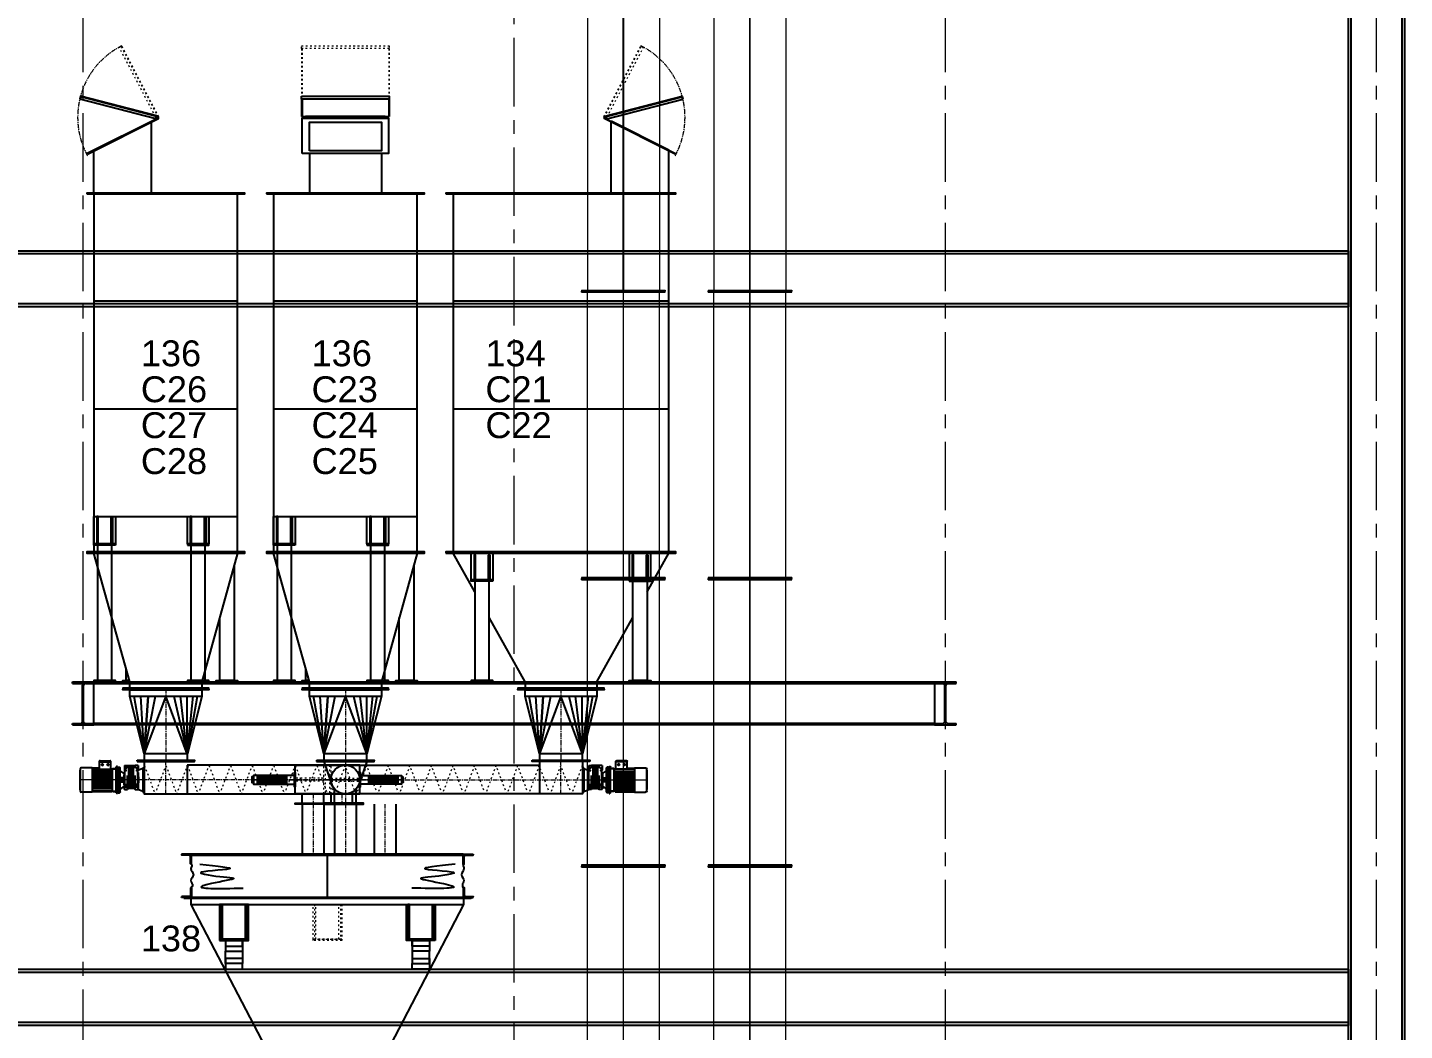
# Model space of a CAD drawing. Header units: millimetres. Extents: x 3220 to 226993, y 817 to 176024.
# Drawn here: x 126017 to 135599, y 156518 to 163496 of the extents above; entities that cross this region are included whole.
import ezdxf

# ---------------------------------------------------------------- set-up
doc = ezdxf.new("R2010")
doc.units = ezdxf.units.MM
for name, pattern in [('ACAD_ISO03W100', [30, 12, -18]), ('AXES', [50.8, 31.75, -6.35, 6.35, -6.35]), ('CENTER', [10.16, 6.35, -1.27, 1.27, -1.27]), ('DASHED2', [9.525, 6.35, -3.175])]:
    doc.linetypes.add(name, pattern=pattern)
for name, color, linetype, lineweight in [('Axe', 1, 'AXES', 9), ('Cache', 3, 'ACAD_ISO03W100', 13), ('DESSIN', 7, 'Continuous', 25), ('RAHMEN025', 7, 'Continuous', 50)]:
    doc.layers.add(name, color=color, linetype=linetype, lineweight=lineweight)
for name, color, linetype in [('D3', 7, 'Continuous'), ('Repère', 76, 'Continuous'), ('TB', 7, 'Continuous')]:
    doc.layers.add(name, color=color, linetype=linetype)
doc.layers.add('Sichtbare Kanten(DIN)', color=7, linetype='Continuous', lineweight=50, true_color=0x3f3f3f)
doc.styles.get("Standard").update_dxf_attribs({"font": 'arial.ttf'})

# ---------------------------------------------------------------- blocks, each defined once
blk = doc.blocks.new('section 4-3')
for points in [[(15195, 31980), (15195, 10020), (14805, 10020), (14805, 31980)], [(14824, 10020), (14824, 31980), (15176, 31980), (15176, 10020)], [(14805, 25610), (195, 25610), (195, 26000), (14805, 26000)], [(195, 25981), (14805, 25981), (14805, 25629), (195, 25629)], [(6075, 23000), (11925, 23000), (11925, 22700), (6075, 22700)], [(11925, 22710.7), (6075, 22710.7), (6075, 22989.3), (11925, 22989.3)], [(14805, 20610), (195, 20610), (195, 21000), (14805, 21000)], [(195, 20981), (14805, 20981), (14805, 20629), (195, 20629)]]:
    blk.add_lwpolyline(points, close=True)
at = {"layer": 'Axe', "ltscale": 15}
for p, q in [((6000, -4000), (6000, 33046.2)), ((9000, -5000), (9000, 33046.2)), ((12000, -4000), (12000, 32505.5)), ((15000, -4000), (15000, 32000)), ((15000, -4000), (15000, 32000))]:
    blk.add_line(p, q, dxfattribs=at)
at = {"layer": 'Axe'}
for p, q in [((6000, 22700), (6000, 23000)), ((12000, 22700), (12000, 23000))]:
    blk.add_line(p, q, dxfattribs=at)
at = {"layer": 'DESSIN'}
for p, q in [((5925, 22989.3), (5925, 23000)), ((5925, 23000), (6075, 23000)), ((6075, 22989.3), (6075, 23000)), ((11925, 22989.3), (11925, 23000)), ((11925, 23000), (12075, 23000)), ((12075, 22989.3), (12075, 23000)), ((5925, 22989.3), (5984.5, 22989.3)), ((5996.5, 22722.7), (5996.5, 22977.3)), ((6003.5, 22722.7), (6003.5, 22977.3)), ((6015.5, 22989.3), (6075, 22989.3)), ((11925, 22989.3), (11984.5, 22989.3)), ((11996.5, 22722.7), (11996.5, 22977.3)), ((12003.5, 22722.7), (12003.5, 22977.3)), ((12015.5, 22989.3), (12075, 22989.3)), ((5925, 22700), (5925, 22710.7)), ((5925, 22710.7), (5984.5, 22710.7)), ((6015.5, 22710.7), (6075, 22710.7)), ((6075, 22700), (6075, 22710.7)), ((11925, 22700), (11925, 22710.7)), ((11925, 22710.7), (11984.5, 22710.7)), ((12015.5, 22710.7), (12075, 22710.7)), ((12075, 22700), (12075, 22710.7)), ((5925, 22700), (6075, 22700)), ((11925, 22700), (12075, 22700))]:
    blk.add_line(p, q, dxfattribs=at)
for centre, start, end in [((5984.5, 22977.3), 0, 90), ((6015.5, 22977.3), 90, 180), ((11984.5, 22977.3), 0, 90), ((12015.5, 22977.3), 90, 180), ((5984.5, 22722.7), 270, 0), ((6015.5, 22722.7), 180, 270), ((11984.5, 22722.7), 270, 0), ((12015.5, 22722.7), 180, 270)]:
    blk.add_arc(centre, 12, start, end, dxfattribs=at)
blk = doc.blocks.new('be 500 gain 2000')
at = {"layer": 'Sichtbare Kanten(DIN)', "color": 5, "lineweight": 0}
for p, q in [((0, -291), (0, 291)), ((8, 291), (0, 291)), ((8, 291), (8, -291)), ((1992, -291), (1992, 291)), ((1992, 291), (2000, 291)), ((2000, 291), (2000, -291)), ((1992, 250.5), (8, 250.5)), ((8, 1), (1992, 1)), ((1992, 0), (8, 0)), ((1992, -250.5), (8, -250.5)), ((8, -291), (0, -291)), ((1992, -291), (2000, -291))]:
    blk.add_line(p, q, dxfattribs=at)
blk = doc.blocks.new('116')
at = {"color": 5, "lineweight": 0, "xscale": -1, "rotation": 270}
for p in [(-440, 30218.2), (440, 30218.2)]:
    blk.add_blockref('be 500 gain 2000', p, dxfattribs=at)
at = {"color": 5, "lineweight": 0, "rotation": 270}
for p in [(-440, 30218.2), (440, 30218.2), (-440, 28218.2), (440, 28218.2), (-440, 26218.2), (440, 26218.2)]:
    blk.add_blockref('be 500 gain 2000', p, dxfattribs=at)
blk = doc.blocks.new('134 L')
at = {"color": 5}
blk.add_line((319.1, 4868.4), (315, 4884.9), dxfattribs=at)
at = {"color": 30}
for p, q in [((750, 4650), (350, 4850)), ((750, 4650), (350, 4850)), ((-605, 1680), (-595, 1680)), ((-495, 1680), (-505, 1680)), ((495, 1680), (505, 1680)), ((605, 1680), (595, 1680)), ((-250, 950), (250, 950)), ((-250, 850), (250, 850))]:
    blk.add_line(p, q, dxfattribs=at)
at = {"color": 252}
for p, q in [((-150, 450.3), (-221.1, 850.2)), ((-150, 450.3), (-174.7, 850.2)), ((-150, 450.3), (-71.1, 850.3)), ((-150, 450.3), (-123.1, 850.1)), ((-123.1, 850.1), (-150, 450.3)), ((0, 850), (-150, 450.3)), ((149.9, 450), (0, 850)), ((55.9, 850.3), (149.9, 450)), ((149.7, 450.4), (102, 849.9)), ((149.9, 450.1), (148.2, 849.9)), ((149.9, 450), (190.7, 850.1)), ((150, 450.3), (221.1, 850.2))]:
    blk.add_line(p, q, dxfattribs=at)
at = {"color": 5}
for points in [[(304.3, 4885.2), (843.7, 5023.9), (848.6, 5004.5)], [(304.3, 4885.2), (305.1, 4882.3), (841.5, 5020.2), (845.7, 5003.7)], [(319.1, 4868.4), (848.6, 5004.5)]]:
    blk.add_lwpolyline(points, dxfattribs=at)
at = {"color": 30}
for points in [[(793.7, 4622.5), (301.8, 4868.5), (304, 4873), (796, 4627)], [(793.7, 4622.5), (301.8, 4868.5), (304, 4873), (796, 4627)], [(-800, 4345), (800, 4345), (800, 4350), (-800, 4350)], [(-750, 1855), (750, 1855), (750, 4345), (-750, 4345)], [(-800, 1850), (800, 1850), (800, 1855), (-800, 1855)], [(-800, 1845), (800, 1845), (800, 1850), (-800, 1850)], [(-475, 1660), (-625, 1660), (-625, 1845), (-475, 1845)], [(-605, 1660), (-595, 1660), (-595, 1831.4), (-605, 1831.4)], [(-495, 1660), (-505, 1660), (-505, 1831.4), (-495, 1831.4)], [(475, 1660), (625, 1660), (625, 1845), (475, 1845)], [(495, 1660), (505, 1660), (505, 1831.4), (495, 1831.4)], [(605, 1660), (595, 1660), (595, 1831.4), (605, 1831.4)], [(-475, 1650), (-625, 1650), (-625, 1660), (-475, 1660)], [(-600, 960), (-500, 960), (-500, 1650), (-600, 1650)], [(475, 1650), (625, 1650), (625, 1660), (475, 1660)], [(600, 960), (500, 960), (500, 1650), (600, 1650)], [(-625, 950), (-475, 950), (-475, 960), (-625, 960)], [(625, 950), (475, 950), (475, 960), (625, 960)], [(-300, 900), (300, 900), (300, 905), (-300, 905)], [(-300, 900), (300, 900), (300, 895), (-300, 895)], [(-200, 405), (200, 405), (200, 400), (-200, 400)], [(-150, 405), (150, 405), (150, 450), (-150, 450)]]:
    blk.add_lwpolyline(points, close=True, dxfattribs=at)
for points in [[(350, 4350), (350, 4844.4)], [(750, 4350), (750, 4644.4)], [(-750, 3600), (750, 3600)], [(-750, 2850), (750, 2850)], [(-600, 1576.5), (-750, 1845)], [(600, 1576.5), (750, 1845)], [(-250, 950), (-500, 1397.5)], [(250, 950), (500, 1397.5)], [(-250, 950), (-250, 905)], [(-150, 450), (-250, 850), (-250, 895), (250, 895), (250, 850), (150, 450)], [(250, 950), (250, 905)]]:
    blk.add_lwpolyline(points, dxfattribs=at)
at = {"color": 5}
blk.add_circle((306.3, 4877.5), 5, dxfattribs=at)
at = {"layer": 'Axe'}
blk.add_line((0, 900), (0, 400), dxfattribs=at)
blk.add_arc((306.3, 4877.5), 557, 331.22342, 63.28086, dxfattribs=at)
at = {"layer": 'Cache', "color": 3}
blk.add_line((321.6, 4880.9), (306.6, 4888.9), dxfattribs=at)
for points in [[(299.2, 4881.2), (556.7, 5375), (574.4, 5365.7)], [(299.2, 4881.2), (301.9, 4879.8), (558, 5370.9), (573, 5363)], [(321.6, 4880.9), (574.4, 5365.7)]]:
    blk.add_lwpolyline(points, dxfattribs=at)
blk = doc.blocks.new('C23&C25 L')
at = {"color": 5}
for p, q in [((-305, 4604.5), (-305, 4483)), ((-302, 4604.5), (-302, 4483)), ((302, 4604.5), (302, 4483)), ((305, 4604.5), (305, 4483)), ((-305, 4483), (305, 4483))]:
    blk.add_line(p, q, dxfattribs=at)
for p, q in [((-480, 1530), (-470, 1530)), ((-370, 1530), (-380, 1530)), ((170, 1530), (180, 1530)), ((280, 1530), (270, 1530)), ((-250, 550), (250, 550)), ((-250, 450), (250, 450))]:
    blk.add_line(p, q)
at = {"color": 252}
for p, q in [((-150, 50.3), (-221.1, 450.2)), ((-150, 50.3), (-174.7, 450.2)), ((-150, 50.3), (-71.1, 450.3)), ((-150, 50.3), (-123.1, 450.1)), ((-123.1, 450.1), (-150, 50.3)), ((0, 450), (-150, 50.3)), ((149.9, 50), (0, 450)), ((55.9, 450.3), (149.9, 50)), ((149.7, 50.4), (102, 449.9)), ((149.9, 50.1), (148.2, 449.9)), ((149.9, 50), (190.7, 450.1)), ((150, 50.3), (221.1, 450.2))]:
    blk.add_line(p, q, dxfattribs=at)
at = {"color": 5}
blk.add_lwpolyline([(-305, 4623.9), (305, 4623.9), (305, 4604.5), (-305, 4604.5)], close=True, dxfattribs=at)
for points in [[(-300, 4227), (-300, 4473), (300, 4473), (300, 4227), (-300, 4227)], [(-250, 4244.4), (-250, 4444.4), (250, 4444.4), (250, 4244.4), (-250, 4244.4)], [(-250, 4227), (-250, 3950)], [(250, 4227), (250, 3950)], [(-475, 1455), (500, 1455), (500, 3945), (-500, 3945), (-500, 1455), (-475, 1455)], [(-500, 3200), (500, 3200)], [(-500, 2450), (500, 2450)], [(-500, 1700), (500, 1700)], [(-475, 1455), (-550, 1455), (-550, 1450), (-475, 1450)], [(-475, 1450), (-550, 1450), (-550, 1445), (-475, 1445)], [(500, 1445), (250, 550), (250, 505), (-250, 505), (-250, 550), (-500, 1445)], [(-475, 1450), (550, 1450), (550, 1455), (-475, 1455)], [(-475, 1445), (550, 1445), (550, 1450), (-475, 1450)], [(-150, 50), (-250, 450), (-250, 495), (250, 495), (250, 450), (150, 50)]]:
    blk.add_lwpolyline(points)
blk.add_lwpolyline([(-275, 4473), (275, 4473, 0.414214), (280, 4478), (280, 4478, 0.414214), (275, 4483), (-275, 4483, 0.414214), (-280, 4478), (-280, 4478, 0.414214)], format="xyb", close=True, dxfattribs=at)
for points in [[(-550, 3945), (550, 3945), (550, 3950), (-550, 3950)], [(-350, 1510), (-500, 1510), (-500, 1700), (-350, 1700)], [(-480, 1510), (-470, 1510), (-470, 1700), (-480, 1700)], [(-370, 1510), (-380, 1510), (-380, 1700), (-370, 1700)], [(300, 1510), (150, 1510), (150, 1700), (300, 1700)], [(170, 1510), (180, 1510), (180, 1700), (170, 1700)], [(280, 1510), (270, 1510), (270, 1700), (280, 1700)], [(-350, 1500), (-500, 1500), (-500, 1510), (-350, 1510)], [(-475, 560), (-375, 560), (-375, 1500), (-475, 1500)], [(150, 1500), (300, 1500), (300, 1510), (150, 1510)], [(175, 560), (275, 560), (275, 1500), (175, 1500)], [(-500, 550), (-350, 550), (-350, 560), (-500, 560)], [(-300, 500), (300, 500), (300, 505), (-300, 505)], [(-300, 500), (300, 500), (300, 495), (-300, 495)], [(150, 550), (300, 550), (300, 560), (150, 560)], [(-200, 5), (200, 5), (200, 0), (-200, 0)], [(-150, 5), (150, 5), (150, 50), (-150, 50)]]:
    blk.add_lwpolyline(points, close=True)
at = {"color": 34}
for points in [[(475, 1365.5), (475, 560), (375, 560), (375, 997.5)], [(-252.8, 560), (-275, 560), (-275, 639.5)], [(-250, 550), (-300, 550), (-300, 560), (-252.8, 560)]]:
    blk.add_lwpolyline(points, dxfattribs=at)
blk.add_lwpolyline([(500, 550), (350, 550), (350, 560), (500, 560)], close=True, dxfattribs=at)
at = {"layer": 'Axe'}
blk.add_line((0, 500), (0, 0), dxfattribs=at)
at = {"layer": 'Cache'}
for p, q in [((-305, 4955.6), (-305, 4623.9)), ((-302, 4955.6), (-302, 4623.9)), ((302, 4955.6), (302, 4623.9)), ((305, 4955.6), (305, 4623.9))]:
    blk.add_line(p, q, dxfattribs=at)
blk.add_lwpolyline([(-305, 4975), (305, 4975), (305, 4955.6), (-305, 4955.6)], close=True, dxfattribs=at)
blk = doc.blocks.new('C24 - C26 - C27 & C28 L')
for p, q in [((-500, 4250), (-100, 4450)), ((-500, 4250), (-100, 4450)), ((-480, 1530), (-470, 1530)), ((-370, 1530), (-380, 1530)), ((170, 1530), (180, 1530)), ((280, 1530), (270, 1530)), ((-250, 550), (250, 550)), ((-250, 450), (250, 450))]:
    blk.add_line(p, q)
at = {"color": 5}
blk.add_line((-69.1, 4468.4), (-65, 4484.9), dxfattribs=at)
at = {"color": 252}
for p, q in [((-150, 50.3), (-221.1, 450.2)), ((-150, 50.3), (-174.7, 450.2)), ((-150, 50.3), (-71.1, 450.3)), ((-150, 50.3), (-123.1, 450.1)), ((-123.1, 450.1), (-150, 50.3)), ((0, 450), (-150, 50.3)), ((149.9, 50), (0, 450)), ((55.9, 450.3), (149.9, 50)), ((149.7, 50.4), (102, 449.9)), ((149.9, 50.1), (148.2, 449.9)), ((149.9, 50), (190.7, 450.1)), ((150, 50.3), (221.1, 450.2))]:
    blk.add_line(p, q, dxfattribs=at)
at = {"color": 5}
for points in [[(-54.3, 4485.2), (-593.7, 4623.9), (-598.6, 4604.5)], [(-69.1, 4468.4), (-598.6, 4604.5)], [(-54.3, 4485.2), (-55.1, 4482.3), (-591.5, 4620.2), (-595.7, 4603.7)]]:
    blk.add_lwpolyline(points, dxfattribs=at)
for points in [[(-543.7, 4222.5), (-51.8, 4468.5), (-54, 4473), (-546, 4227)], [(-543.7, 4222.5), (-51.8, 4468.5), (-54, 4473), (-546, 4227)], [(-550, 3945), (550, 3945), (550, 3950), (-550, 3950)], [(-350, 1510), (-500, 1510), (-500, 1700), (-350, 1700)], [(-480, 1510), (-470, 1510), (-470, 1700), (-480, 1700)], [(-370, 1510), (-380, 1510), (-380, 1700), (-370, 1700)], [(300, 1510), (150, 1510), (150, 1700), (300, 1700)], [(170, 1510), (180, 1510), (180, 1700), (170, 1700)], [(280, 1510), (270, 1510), (270, 1700), (280, 1700)], [(-350, 1500), (-500, 1500), (-500, 1510), (-350, 1510)], [(-475, 560), (-375, 560), (-375, 1500), (-475, 1500)], [(150, 1500), (300, 1500), (300, 1510), (150, 1510)], [(175, 560), (275, 560), (275, 1500), (175, 1500)], [(-500, 550), (-350, 550), (-350, 560), (-500, 560)], [(-300, 500), (300, 500), (300, 505), (-300, 505)], [(-300, 500), (300, 500), (300, 495), (-300, 495)], [(150, 550), (300, 550), (300, 560), (150, 560)], [(-200, 5), (200, 5), (200, 0), (-200, 0)], [(-150, 5), (150, 5), (150, 50), (-150, 50)]]:
    blk.add_lwpolyline(points, close=True)
for points in [[(-100, 3950), (-100, 4444.4)], [(-500, 3950), (-500, 4244.4)], [(-475, 1455), (500, 1455), (500, 3945), (-500, 3945), (-500, 1455), (-475, 1455)], [(-500, 3200), (500, 3200)], [(-500, 2450), (500, 2450)], [(-500, 1700), (500, 1700)], [(-475, 1455), (-550, 1455), (-550, 1450), (-475, 1450)], [(-475, 1450), (-550, 1450), (-550, 1445), (-475, 1445)], [(500, 1445), (250, 550), (250, 505), (-250, 505), (-250, 550), (-500, 1445)], [(-475, 1450), (550, 1450), (550, 1455), (-475, 1455)], [(-475, 1445), (550, 1445), (550, 1450), (-475, 1450)], [(-150, 50), (-250, 450), (-250, 495), (250, 495), (250, 450), (150, 50)]]:
    blk.add_lwpolyline(points)
at = {"color": 34}
for points in [[(475, 1365.5), (475, 560), (375, 560), (375, 997.5)], [(-252.8, 560), (-275, 560), (-275, 639.5)], [(-250, 550), (-300, 550), (-300, 560), (-252.8, 560)]]:
    blk.add_lwpolyline(points, dxfattribs=at)
blk.add_lwpolyline([(500, 550), (350, 550), (350, 560), (500, 560)], close=True, dxfattribs=at)
at = {"color": 5}
blk.add_circle((-56.3, 4477.5), 5, dxfattribs=at)
at = {"layer": 'Axe'}
blk.add_line((0, 500), (0, 0), dxfattribs=at)
blk.add_arc((-56.3, 4477.5), 557, 116.71914, 208.77658, dxfattribs=at)
at = {"layer": 'Cache', "color": 3}
blk.add_line((-71.6, 4480.9), (-56.6, 4488.9), dxfattribs=at)
for points in [[(-49.2, 4481.2), (-306.7, 4975), (-324.4, 4965.7)], [(-71.6, 4480.9), (-324.4, 4965.7)], [(-49.2, 4481.2), (-51.9, 4479.8), (-308, 4970.9), (-323, 4963)]]:
    blk.add_lwpolyline(points, dxfattribs=at)
blk = doc.blocks.new('bloc cel cmv')
for name, p in [('C24 - C26 - C27 & C28 L', (-699.4, 500)), ('C23&C25 L', (550.6, 500)), ('134 L', (2050.6, 100))]:
    blk.add_blockref(name, p)
blk = doc.blocks.new('138 L')
at = {"color": 252}
for p in [(-62.5, -250), (62.5, -250)]:
    blk.add_line(p, (0, 200), dxfattribs=at)
at = {"color": 0}
for points in [[(-1000, 1495), (1000, 1495), (1000, 1500), (-1000, 1500)], [(-750, 1210), (-550, 1210), (-550, 1450), (-750, 1450)], [(-740, 1450), (-740, 1210), (-730, 1210), (-730, 1450)], [(-560, 1450), (-560, 1210), (-570, 1210), (-570, 1450)], [(750, 1210), (550, 1210), (550, 1450), (750, 1450)], [(560, 1450), (560, 1210), (570, 1210), (570, 1450)], [(740, 1450), (740, 1210), (730, 1210), (730, 1450)], [(-750, 1200), (-550, 1200), (-550, 1210), (-750, 1210)], [(750, 1200), (550, 1200), (550, 1210), (750, 1210)], [(-125, -250), (125, -250), (125, -295), (-125, -295)], [(-175, -300), (175, -300), (175, -295), (-175, -295)]]:
    blk.add_lwpolyline(points, close=True, dxfattribs=at)
for points in [[(-950, 1495), (-950, 1450), (950, 1450), (950, 1495)], [(-950, 1450), (-350, 300)], [(350, 300), (950, 1450)], [(-350, 200), (-125, -250), (125, -250), (350, 200)]]:
    blk.add_lwpolyline(points, dxfattribs=at)
at = {"color": 2}
for points in [[(-710, 1200), (-710, 1160), (-590, 1160), (-590, 1200), (-710, 1200), (-710, 1125), (-590, 1125), (-590, 1075), (-710, 1075), (-710, 1000), (-590, 1000), (-590, 1040), (-710, 1040), (-710, 1125), (-590, 1125), (-590, 1040)], [(-590, 1200), (-590, 1125)], [(710, 1200), (710, 1160), (590, 1160), (590, 1200), (710, 1200), (710, 1125), (590, 1125), (590, 1075), (710, 1075), (710, 1000), (590, 1000), (590, 1040), (710, 1040), (710, 1125), (590, 1125), (590, 1040)], [(590, 1200), (590, 1125)]]:
    blk.add_lwpolyline(points, dxfattribs=at)
for points in [[(-350, 255), (-350, 300), (350, 300), (350, 255)], [(-350, 245), (-350, 200), (350, 200), (350, 245)]]:
    blk.add_lwpolyline(points)
for points in [[(-400, 250), (400, 250), (400, 255), (-400, 255)], [(-400, 245), (400, 245), (400, 250), (-400, 250)]]:
    blk.add_lwpolyline(points, close=True)
at = {"color": 252}
for points in [[(-62.5, -250), (-350, 200)], [(-62.5, -250), (-300, 200)], [(-62.5, -250), (-250, 200)], [(-62.5, -250), (-200, 200)], [(-62.5, -250), (-150, 200)], [(-62.5, -250), (-100, 200)], [(-62.5, -250), (-50, 200)], [(62.5, -250), (50, 200)], [(62.5, -250), (350, 200)], [(62.5, -250), (300, 200)], [(62.5, -250), (250, 200)], [(62.5, -250), (200, 200)], [(62.5, -250), (150, 200)], [(62.5, -250), (100, 200)]]:
    blk.add_lwpolyline(points, dxfattribs=at)
at = {"layer": 'Axe'}
blk.add_line((0, -222.4), (0, -300), dxfattribs=at)
at = {"layer": 'Cache'}
for points in [[(100, 1210), (-100, 1210), (-100, 1450), (100, 1450)], [(-90, 1450), (-90, 1210), (-80, 1210), (-80, 1450)], [(90, 1450), (90, 1210), (80, 1210), (80, 1450)], [(100, 1200), (-100, 1200), (-100, 1210), (100, 1210)]]:
    blk.add_lwpolyline(points, close=True, dxfattribs=at)
blk = doc.blocks.new('L50X50X5')
at = {"color": 5, "linetype": 'Continuous'}
for p, q in [((0, 0), (0, 50)), ((0, 50), (2.5, 50)), ((50, 0), (0, 0)), ((5, 10), (5, 47.5)), ((47.5, 5), (10, 5)), ((50, 2.5), (50, 0))]:
    blk.add_line(p, q, dxfattribs=at)
for centre, radius, start, end in [((2.5, 47.5), 2.5, 0, 90), ((10, 10), 5, 180, 270), ((47.5, 2.5), 2.5, 0, 90)]:
    blk.add_arc(centre, radius, start, end, dxfattribs=at)
blk = doc.blocks.new('138.01')
at = {"color": 5}
blk.add_line((945, -300), (-945, -300), dxfattribs=at)
blk.add_lwpolyline([(-945, 0), (-945, -5), (945, -5), (945, 0)], close=True, dxfattribs=at)
for points in [[(-945, -70), (-943.5, -74.8), (-950, -98.5), (-932.8, -142.3), (-950, -183.4), (-938.8, -216), (-945, -230)], [(-888.1, -69.4), (-683.1, -102.2), (-881.1, -130.1), (-803.8, -148), (-650.4, -167.9), (-806.6, -203.6), (-869, -220.4), (-587.5, -235.4)], [(888.1, -69.4), (683.1, -102.2), (881.1, -130.1), (803.8, -148), (650.4, -167.9), (806.6, -203.6), (869, -220.4), (587.5, -235.4)], [(945, -70), (944, -74.8), (950, -98.5), (932.8, -142.3), (950, -183.4), (938.8, -216), (945, -230)]]:
    blk.add_spline(points, degree=3, dxfattribs=at)
at = {"layer": 'Axe', "lineweight": -3, "ltscale": 15}
blk.add_line((0, -300), (0, 0), dxfattribs=at)
at = {"color": 5, "yscale": 1.4, "zscale": 1.4}
for p, xscale, rotation in [((-945, 0), -1.4, 90), ((945, 0), 1.4, 270), ((-945, -300), 1.4, 90), ((945, -300), -1.4, 270)]:
    blk.add_blockref('L50X50X5', p, dxfattribs=dict(at, xscale=xscale, rotation=rotation))
blk = doc.blocks.new('135.1 L')
for p, q in [((-75, -295), (-75, -196.1)), ((75, -295), (75, -196.1))]:
    blk.add_line(p, q)
for points in [[(-200, -5), (200, -5), (200, 0), (-200, 0)], [(-125, -300), (125, -300), (125, -295), (-125, -295)]]:
    blk.add_lwpolyline(points, close=True)
for points in [[(-150, -5), (-93.3, -165.9)], [(150, -5), (94.3, -163.2)]]:
    blk.add_lwpolyline(points)
blk.add_circle((0, -130), 100)
at = {"layer": 'Axe'}
for p, q in [((0, 0), (0, -300)), ((-106, -130), (106, -130))]:
    blk.add_line(p, q, dxfattribs=at)
blk = doc.blocks.new('A$C1187285E')
at = {"layer": 'Axe'}
for p, q in [((-175, 114), (-153, 114)), ((-164, 124), (-164, 104)), ((-112, 114), (-133, 114)), ((-122, 124), (-122, 104))]:
    blk.add_line(p, q, dxfattribs=at)
at = {"layer": 'Axe', "ltscale": 30}
blk.add_line((164, 0), (-331, 0), dxfattribs=at)
at = {"layer": 'D3', "color": 5, "ltscale": 10}
for p, q in [((-185, 79), (-185, 138)), ((-185, 134), (-101, 134)), ((-181, 142), (-106, 142)), ((-101, 79), (-101, 138)), ((-329, 74), (-331, 72)), ((-331, 72), (-331, -72)), ((-329, 82), (-329, -82)), ((-240, 90), (-321, 90)), ((-240, 90), (-240, -90)), ((-185, 88), (-240, 88)), ((-185, 86), (-240, 86)), ((-185, 83), (-240, 83)), ((-240, 80), (-185, 80)), ((-240, 75), (-95, 75)), ((-89, 61), (-240, 61)), ((-89, 54), (-240, 54)), ((-89, 46), (-240, 46)), ((-89, 38), (-240, 38)), ((-89, 31), (-240, 31)), ((-89, 23), (-240, 23)), ((-89, 16), (-240, 16)), ((-89, 8), (-240, 8)), ((-185, 79), (-101, 79)), ((-95, 88), (-101, 88)), ((-95, 86), (-101, 86)), ((-95, 83), (-101, 83)), ((-101, 80), (-95, 80)), ((-95, 88), (-89, 81)), ((-95, 86), (-89, 81)), ((-95, 83), (-89, 80)), ((-95, 80), (-89, 75)), ((-95, 75), (-89, 70)), ((-89, 80), (-60, 83)), ((-89, -81), (-89, 80)), ((-86, 85), (-60, 87)), ((-86, 81), (-86, 85)), ((-60, -95), (-60, 95)), ((-50, 100), (-55, 100)), ((-50, 100), (-50, -100)), ((-47, 65), (-50, 65)), ((0, 12), (-47, 12)), ((-47, 65), (-47, -65)), ((-5, 15), (-45, 15)), ((-45, 15), (-45, 12)), ((-5, 12), (-5, 15)), ((0, -12), (0, 12)), ((-329, -74), (-331, -72)), ((-240, -90), (-321, -90)), ((-89, -8), (-240, -8)), ((-89, -16), (-240, -16)), ((-89, -23), (-240, -23)), ((-89, -31), (-240, -31)), ((-89, -38), (-240, -38)), ((-89, -46), (-240, -46)), ((-89, -54), (-240, -54)), ((-89, -61), (-240, -61)), ((-240, -75), (-95, -75)), ((-101, -80), (-240, -80)), ((-95, -83), (-240, -83)), ((-95, -86), (-240, -86)), ((-95, -88), (-240, -88)), ((-101, -80), (-95, -80)), ((-95, -75), (-89, -70)), ((-95, -80), (-89, -75)), ((-95, -83), (-89, -80)), ((-95, -88), (-89, -81)), ((-95, -86), (-89, -81)), ((-89, -81), (-60, -84)), ((-86, -86), (-86, -82)), ((-86, -86), (-60, -88)), ((-50, -100), (-55, -100)), ((-47, -65), (-50, -65)), ((0, -12), (-47, -12))]:
    blk.add_line(p, q, dxfattribs=at)
for centre in [(-164, 114), (-122, 114)]:
    blk.add_circle(centre, 5.28, dxfattribs=at)
for centre, radius, start, end in [((-181, 138), 4.19, 90, 180), ((-164, 114), 5.72, 90, 0), ((-122, 114), 5.72, 180, 90), ((-106, 138), 4.19, 0, 90), ((-321, 82), 8.38, 90, 180), ((-55, 95), 5, 90, 180), ((-321, -82), 8.38, 180, 270), ((-55, -95), 5, 180, 270)]:
    blk.add_arc(centre, radius, start, end, dxfattribs=at)
blk = doc.blocks.new('reducteur')
at = {"layer": 'Axe', "linetype": 'CENTER', "ltscale": 40}
for p, q in [((92, 134), (75, 134)), ((84, 126), (84, 143)), ((208, 134), (225, 134)), ((216, 126), (216, 143)), ((64, -78), (92, -78)), ((84, -70), (84, -87)), ((236, -78), (208, -78)), ((216, -70), (216, -87))]:
    blk.add_line(p, q, dxfattribs=at)
at = {"layer": 'D3', "color": 252, "linetype": 'ByBlock'}
for p, q in [((72, 169), (105, 169)), ((72, 169), (72, 112)), ((105, 138), (105, 169)), ((195, 166), (105, 166)), ((123, 69), (123, 163)), ((128, 69), (128, 163)), ((136, 69), (136, 163)), ((140, 69), (140, 163)), ((148, 69), (148, 163)), ((153, 69), (153, 163)), ((161, 69), (161, 163)), ((165, 69), (165, 163)), ((173, 69), (173, 163)), ((178, 69), (178, 163)), ((195, 138), (195, 169)), ((228, 169), (195, 169)), ((228, 169), (228, 112)), ((16, 141), (0, 141)), ((0, 141), (0, -141)), ((16, 141), (16, -141)), ((16, 133), (74, 111)), ((64, -35), (64, 35)), ((64, 35), (66, 35)), ((66, 58), (69, 58)), ((66, -58), (66, 58)), ((69, 85), (69, -103)), ((69, 85), (75, 85)), ((72, 112), (75, 109)), ((72, 112), (90, 112)), ((75, -52), (75, 109)), ((75, 109), (89, 109)), ((105, -112), (105, 52)), ((123, -3), (123, 92)), ((128, -3), (128, 92)), ((136, -3), (136, 92)), ((140, -3), (140, 92)), ((148, -3), (148, 92)), ((153, -3), (153, 92)), ((161, -3), (161, 92)), ((165, -3), (165, 92)), ((173, -3), (173, 92)), ((178, -3), (178, 92)), ((195, -112), (195, 52)), ((228, 112), (210, 112)), ((225, 109), (211, 109)), ((228, 112), (225, 109)), ((225, -52), (225, 109)), ((231, 85), (225, 85)), ((231, 85), (231, -103)), ((234, 58), (231, 58)), ((234, -58), (234, 58)), ((236, 35), (234, 35)), ((236, -35), (236, 35)), ((16, -141), (0, -141)), ((16, -133), (74, -111)), ((64, -35), (66, -35)), ((66, -58), (69, -58)), ((69, -103), (72, -103)), ((72, -55), (75, -52)), ((72, -55), (105, -55)), ((72, -71), (72, -55)), ((72, -71), (84, -71)), ((72, -85), (84, -85)), ((72, -112), (72, -85)), ((105, -112), (72, -112)), ((75, -52), (105, -52)), ((123, -92), (105, -110)), ((123, -97), (123, -2)), ((127, -97), (127, -2)), ((127, -77), (135, -77)), ((135, -97), (135, -2)), ((140, -97), (140, -2)), ((140, -77), (148, -77)), ((148, -97), (148, -2)), ((152, -97), (152, -2)), ((160, -77), (152, -77)), ((160, -97), (160, -2)), ((165, -97), (165, -2)), ((173, -77), (165, -77)), ((173, -97), (173, -2)), ((177, -97), (177, -2)), ((177, -92), (195, -110)), ((225, -52), (195, -52)), ((228, -55), (195, -55)), ((228, -112), (195, -112)), ((228, -71), (216, -71)), ((228, -85), (216, -85)), ((228, -55), (225, -52)), ((228, -71), (228, -55)), ((228, -112), (228, -85)), ((231, -103), (228, -103)), ((234, -58), (231, -58)), ((236, -35), (234, -35))]:
    blk.add_line(p, q, dxfattribs=at)
for centre in [(84, 134), (216, 134)]:
    blk.add_circle(centre, 7.03, dxfattribs=at)
for centre, radius, start, end in [((126, 163), 2.34, 0, 180), ((138, 163), 2.34, 0, 180), ((151, 163), 2.34, 0, 180), ((163, 163), 2.34, 0, 180), ((176, 163), 2.34, 0, 180), ((85, 106), 3.12, 273.3958, 350.4229), ((150, 95), 62.5, 164.7815, 170.4229), ((126, 92), 2.34, 0, 180), ((125, -2), 2.34, 0, 180), ((137, -2), 2.34, 0, 180), ((138, 92), 2.34, 0, 180), ((151, 92), 2.34, 0, 180), ((150, -2), 2.34, 0, 180), ((162, -2), 2.34, 0, 180), ((163, 92), 2.34, 0, 180), ((176, 92), 2.34, 0, 180), ((175, -2), 2.34, 0, 180), ((150, 95), 62.5, 9.5771, 15.2185), ((215, 106), 3.12, 189.5771, 266.6042), ((84, -78), 7.03, 270, 90), ((125, -97), 2.34, 180, 0), ((137, -97), 2.34, 180, 0), ((150, -97), 2.34, 180, 0), ((162, -97), 2.34, 180, 0), ((175, -97), 2.34, 180, 0), ((216, -78), 7.03, 90, 270)]:
    blk.add_arc(centre, radius, start, end, dxfattribs=at)
at = {"layer": 'TB', "color": 252, "linetype": 'Continuous', "lineweight": 25, "ltscale": 2}
for p, q in [((231, 73), (278, 106)), ((278, -139), (278, 139)), ((285, 141), (279, 141)), ((285, -147), (285, 147)), ((303, 148), (287, 148)), ((303, -148), (303, 148)), ((231, -73), (278, -106)), ((285, -141), (279, -141)), ((303, -148), (287, -148))]:
    blk.add_line(p, q, dxfattribs=at)
at = {"layer": 'TB', "color": 252, "linetype": 'DASHED2', "lineweight": 25, "ltscale": 30}
for p, q in [((303, 22), (231, 22)), ((303, -22), (231, -22))]:
    blk.add_line(p, q, dxfattribs=at)
at = {"layer": 'TB', "color": 252, "linetype": 'Continuous', "lineweight": 25, "ltscale": 2}
for centre, start, end in [((279, 139), 90, 180), ((287, 147), 90, 180), ((279, -139), 180, 270), ((287, -147), 180, 270)]:
    blk.add_arc(centre, 1.56, start, end, dxfattribs=at)
blk = doc.blocks.new('135.1')
for p, q in [((150, -30), (150, -230)), ((1150, -295), (1150, -230)), ((1300, -295), (1300, -230))]:
    blk.add_line(p, q)
at = {"color": 5}
blk.add_line((1615, -101), (1615, -161), dxfattribs=at)
for points in [[(-200, -5), (200, -5), (200, 0), (-200, 0)], [(1100, -300), (1350, -300), (1350, -295), (1100, -295)]]:
    blk.add_lwpolyline(points, close=True)
blk.add_lwpolyline([(-150, -5), (-150, -230), (1350, -230), (1350, -30), (150, -30)])
blk.add_lwpolyline([(1350, -81), (1350, -181), (1355, -181), (1355, -81)], close=True, dxfattribs=at)
for points in [[(1355, -101), (1640, -101), (1640, -161), (1355, -161)], [(1410, -101), (1410, -161)], [(1410, -107), (1615, -107)], [(1410, -110), (1615, -110)], [(1410, -115), (1615, -115)], [(1410, -118), (1615, -118)], [(1410, -123), (1615, -123)], [(1410, -126), (1615, -126)], [(1410, -136), (1615, -136)], [(1410, -139), (1615, -139)], [(1410, -144), (1615, -144)], [(1410, -147), (1615, -147)], [(1410, -152), (1615, -152)], [(1410, -155), (1615, -155)], [(1640, -111), (1650, -111), (1650, -151), (1640, -151)]]:
    blk.add_lwpolyline(points, dxfattribs=at)
at = {"layer": 'Axe'}
for p, q in [((0, -230), (0, 0)), ((1650, -130.8), (-150, -132.5)), ((1225, -230), (1225, -300))]:
    blk.add_line(p, q, dxfattribs=at)
at = {"layer": 'Cache', "color": 5}
for p, q in [((1150, -121), (1350, -121)), ((1150, -141), (1350, -141))]:
    blk.add_line(p, q, dxfattribs=at)
at = {"layer": 'Cache'}
for points in [[(-151.3, -39), (-148.8, -32.4), (-73.8, -232.4)], [(-73.8, -232.4), (1.2, -32.4), (76.2, -232.4)], [(76.2, -232.4), (151.2, -32.4), (226.2, -232.4)], [(226.2, -232.4), (301.2, -32.4), (376.2, -232.4)], [(376.2, -232.4), (451.2, -32.4), (526.2, -232.4)], [(526.2, -232.4), (601.2, -32.4), (676.2, -232.4)], [(676.2, -232.4), (751.2, -32.4), (826.2, -232.4)], [(826.2, -232.4), (901.2, -32.4), (976.2, -232.4)], [(976.2, -232.4), (1051.2, -32.4), (1126.2, -232.4)]]:
    blk.add_lwpolyline(points, dxfattribs=at)
at = {"layer": 'Cache', "color": 5}
blk.add_lwpolyline([(1140, -30), (1140, -230), (1150, -230), (1150, -30)], close=True, dxfattribs=at)
at = {"extrusion": (0, 0, -1), "xscale": 0.6, "yscale": 0.6, "zscale": -0.6}
blk.add_blockref('reducteur', (150, -132.5), dxfattribs=at)
at = {"layer": 'RAHMEN025', "color": 7, "ltscale": 10, "xscale": 0.9375, "yscale": 0.9375, "zscale": 0.9375}
blk.add_blockref('A$C1187285E', (-288, -132.5), dxfattribs=at)
blk = doc.blocks.new('137.6')
for p, q in [((150, -5), (150, -230)), ((1650, -295), (1650, -230)), ((1800, -295), (1800, -230))]:
    blk.add_line(p, q)
at = {"color": 5}
blk.add_line((2115, -101), (2115, -161), dxfattribs=at)
for points in [[(-200, -5), (200, -5), (200, 0), (-200, 0)], [(1600, -300), (1850, -300), (1850, -295), (1600, -295)]]:
    blk.add_lwpolyline(points, close=True)
blk.add_lwpolyline([(-150, -5), (-150, -230), (1850, -230), (1850, -30), (150, -30)])
blk.add_lwpolyline([(1850, -81), (1850, -181), (1855, -181), (1855, -81)], close=True, dxfattribs=at)
for points in [[(1855, -101), (2140, -101), (2140, -161), (1855, -161)], [(1910, -101), (1910, -161)], [(1910, -107), (2115, -107)], [(1910, -110), (2115, -110)], [(1910, -115), (2115, -115)], [(1910, -118), (2115, -118)], [(1910, -123), (2115, -123)], [(1910, -126), (2115, -126)], [(1910, -136), (2115, -136)], [(1910, -139), (2115, -139)], [(1910, -144), (2115, -144)], [(1910, -147), (2115, -147)], [(1910, -152), (2115, -152)], [(1910, -155), (2115, -155)], [(2140, -111), (2150, -111), (2150, -151), (2140, -151)]]:
    blk.add_lwpolyline(points, dxfattribs=at)
at = {"layer": 'Axe'}
for p, q in [((0, -230), (0, 0)), ((2150, -130.8), (-150, -132.5)), ((1725, -230), (1725, -300))]:
    blk.add_line(p, q, dxfattribs=at)
at = {"layer": 'Cache'}
blk.add_line((1576.2, -232.4), (1640, -30), dxfattribs=at)
at = {"layer": 'Cache', "color": 5}
for p, q in [((1650, -121), (1850, -121)), ((1650, -141), (1850, -141))]:
    blk.add_line(p, q, dxfattribs=at)
at = {"layer": 'Cache'}
for points in [[(-151.3, -39), (-148.8, -32.4), (-73.8, -232.4)], [(-73.8, -232.4), (1.2, -32.4), (76.2, -232.4)], [(76.2, -232.4), (151.2, -32.4), (226.2, -232.4)], [(226.2, -232.4), (301.2, -32.4), (376.2, -232.4)], [(376.2, -232.4), (451.2, -32.4), (526.2, -232.4)], [(526.2, -232.4), (601.2, -32.4), (676.2, -232.4)], [(676.2, -232.4), (751.2, -32.4), (826.2, -232.4)], [(826.2, -232.4), (901.2, -32.4), (976.2, -232.4)], [(976.2, -232.4), (1051.2, -32.4), (1126.2, -232.4)], [(1126.2, -232.4), (1201.2, -32.4), (1276.2, -232.4)], [(1276.2, -232.4), (1351.2, -32.4), (1426.2, -232.4)], [(1426.2, -232.4), (1501.2, -32.4), (1576.2, -232.4)]]:
    blk.add_lwpolyline(points, dxfattribs=at)
at = {"layer": 'Cache', "color": 5}
blk.add_lwpolyline([(1640, -30), (1640, -230), (1650, -230), (1650, -30)], close=True, dxfattribs=at)
at = {"extrusion": (0, 0, -1), "xscale": 0.6, "yscale": 0.6, "zscale": -0.6}
blk.add_blockref('reducteur', (150, -132.5), dxfattribs=at)
at = {"layer": 'RAHMEN025', "color": 7, "ltscale": 10, "xscale": 0.9375, "yscale": 0.9375, "zscale": 0.9375}
blk.add_blockref('A$C1187285E', (-288, -132.5), dxfattribs=at)

msp = doc.modelspace()

# ---------------------------------------------------------------- linework, layer by layer
at = {"color": 4}
for p, q in [((127929.1, 158093.7), (127929.2, 157743.7)), ((128079.1, 158093.7), (128079.2, 157743.7)), ((128154.1, 158093.7), (128154.2, 157743.7)), ((128304.1, 158093.7), (128304.2, 157743.7)), ((128429.1, 158093.7), (128429.2, 157743.7)), ((128579.1, 158093.7), (128579.2, 157743.7))]:
    msp.add_line(p, q, dxfattribs=at)
at = {"layer": 'Axe'}
for p, q in [((128004.1, 158093.7), (128004.2, 157743.7)), ((128229.1, 158093.7), (128229.2, 157743.7)), ((128504.1, 158093.7), (128504.2, 157743.7))]:
    msp.add_line(p, q, dxfattribs=at)

# ---------------------------------------------------------------- block references
at = {"color": 2}
msp.add_blockref('section 4-3', (120404.1, 135943.7), dxfattribs=at)
at = {"xscale": -1}
for name, p in [('116', (130604.1, 131443.7)), ('137.6', (129729.1, 158393.7))]:
    msp.add_blockref(name, p, dxfattribs=at)
for name, p in [('bloc cel cmv', (127678.6, 157893.7)), ('135.1', (126979.1, 158393.7)), ('135.1 L', (128229.1, 158393.7)), ('138.01', (128104.1, 157743.7)), ('138 L', (128104.1, 155943.7))]:
    msp.add_blockref(name, p)

# ---------------------------------------------------------------- texts
at = {"layer": 'Repère', "char_height": 180, "attachment_point": 1}
for s, insert in [('136', (126805.6, 161319.4)), ('136', (127993.7, 161319.4)), ('134', (129203.5, 161319.4)), ('138', (126805.6, 157248.3))]:
    msp.add_mtext_dynamic_manual_height_columns(s, width=741.392, gutter_width=12.5, heights=[0], dxfattribs=dict(at, insert=insert))
at = {"layer": 'Repère', "color": 30, "char_height": 180, "attachment_point": 1}
for s, insert in [('C26', (126805.6, 161069.4)), ('C23', (127993.7, 161069.4)), ('C21', (129203.5, 161069.4)), ('C27', (126805.6, 160819.4)), ('C24', (127993.7, 160819.4)), ('C22', (129203.5, 160819.4)), ('C28', (126805.6, 160569.4)), ('C25', (127993.7, 160569.4))]:
    msp.add_mtext_dynamic_manual_height_columns(s, width=741.392, gutter_width=12.5, heights=[0], dxfattribs=dict(at, insert=insert))

doc.saveas('drawing.dxf')
